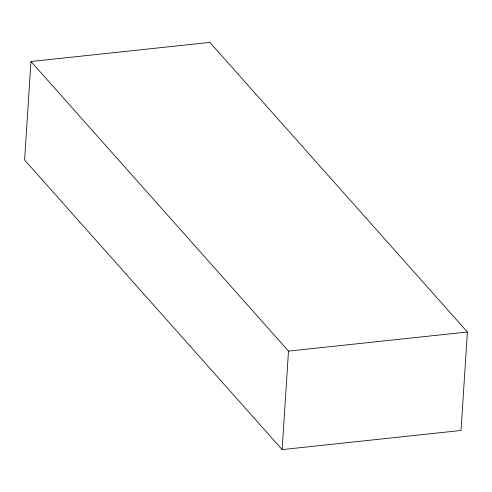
<?xml version="1.0" encoding="UTF-8"?>
<svg xmlns="http://www.w3.org/2000/svg" width="492" height="492" viewBox="0 0 492 492"><rect width="100%" height="100%" fill="white"/><g stroke="black" fill="none" stroke-linecap="round" stroke-linejoin="round"><path stroke-width="0.74" d="M30.965 61.506L24.6 159.998L282.144 449.602L461.041 430.469L467.4 332.002L209.856 42.398L30.965 61.506L288.503 351.11L282.144 449.602M288.503 351.11L467.4 332.002"/></g></svg>
